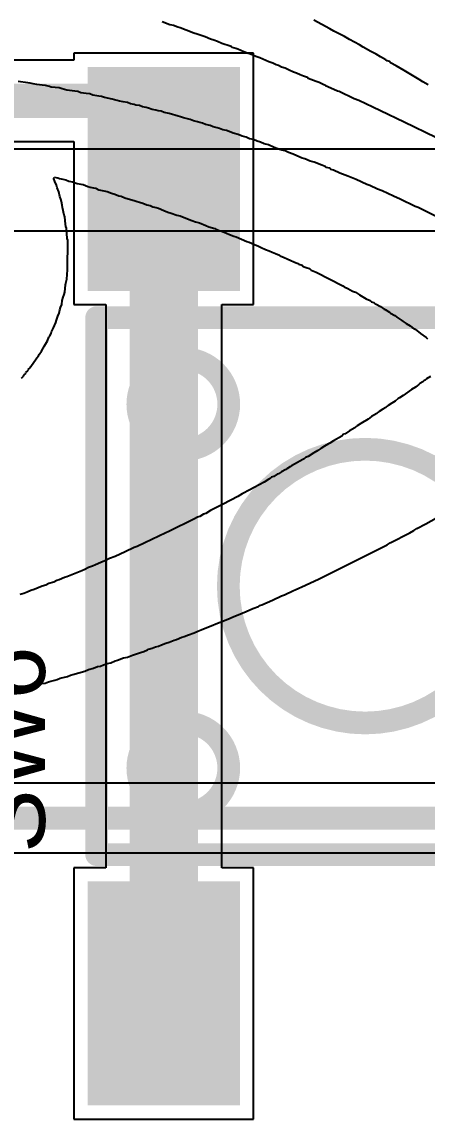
# Model space of a CAD drawing. Header units: inches. Extents: x 0 to 5359, y 0 to 5098.
# Drawn here: x 78.06 to 82.59, y 16.35 to 28.6 of the extents above; entities that cross this region are included whole.
import ezdxf

# ---------------------------------------------------------------- set-up
doc = ezdxf.new("R2010")
doc.units = ezdxf.units.IN
for name, color, linetype in [('Bottom Layer', 5, 'Continuous'), ('Bottom Overlay', 54, 'Continuous'), ('Layer 2', 76, 'Continuous'), ('Top Layer', 1, 'Continuous'), ('Top Overlay', 2, 'Continuous'), ('Top Paste', 8, 'Continuous'), ('Top Solder', 216, 'Continuous')]:
    doc.layers.add(name, color=color, linetype=linetype)
doc.styles.add('Arial', font='', dxfattribs={"height": 0.2})
doc.styles.get('Arial').set_extended_font_data('Arial')

# ---------------------------------------------------------------- blocks, each defined once
blk = doc.blocks.new('TS_1002S_12026C_80')
at = {"layer": 'Top Layer'}
for points in [[(-5.7, 3), (-3.4, 3), (-3.4, 1.5), (-5.7, 1.5)], [(3.4, 3), (5.7, 3), (5.7, 1.5), (3.4, 1.5)], [(-5.7, -1.5), (-3.4, -1.5), (-3.4, -3), (-5.7, -3)], [(3.4, -1.5), (5.7, -1.5), (5.7, -3), (3.4, -3)]]:
    blk.add_hatch(color=1, dxfattribs=at).paths.add_polyline_path(points)
at = {"layer": 'Top Paste'}
for points in [[(-5.7, 3), (-3.4, 3), (-3.4, 1.5), (-5.7, 1.5)], [(3.4, 3), (5.7, 3), (5.7, 1.5), (3.4, 1.5)], [(-5.7, -1.5), (-3.4, -1.5), (-3.4, -3), (-5.7, -3)], [(3.4, -1.5), (5.7, -1.5), (5.7, -3), (3.4, -3)]]:
    blk.add_hatch(color=8, dxfattribs=at).paths.add_polyline_path(points)
at = {"layer": 'Top Solder'}
for points in [[(-5.801, 3.102), (-3.298, 3.102), (-3.298, 1.398), (-5.801, 1.398)], [(3.298, 3.101), (5.801, 3.101), (5.801, 1.398), (3.298, 1.398)], [(-5.801, -1.398), (-3.298, -1.398), (-3.298, -3.102), (-5.801, -3.102)], [(3.298, -1.398), (5.801, -1.398), (5.801, -3.102), (3.298, -3.102)]]:
    blk.add_hatch(color=216, dxfattribs=at).paths.add_polyline_path(points)
at = {"layer": 'Top Overlay'}
for points in [[(3, 3, 0.254, 0.254, 0), (-3, 3, 0.254, 0.254, 0)], [(-3, -3, 0.254, 0.254, 0), (-3, 3, 0.254, 0.254, 0)], [(3, -3, 0.254, 0.254, 0), (3, 3, 0.254, 0.254, 0)], [(3, -3, 0.254, 0.254, 0), (-3, -3, 0.254, 0.254, 0)]]:
    blk.add_lwpolyline(points, format="xyseb", dxfattribs=at)
for points in [[(-3.063, 3, 0.127, 0.127, 1), (-2.936, 3, 0.127, 0.127, 1)], [(-3.063, 3, 0.127, 0.127, 1), (-2.936, 3, 0.127, 0.127, 1)], [(2.936, 3, 0.127, 0.127, 1), (3.063, 3, 0.127, 0.127, 1)], [(2.936, 3, 0.127, 0.127, 1), (3.063, 3, 0.127, 0.127, 1)], [(-1.522, 2.03, 0.254, 0.254, 1), (-2.538, 2.03, 0.254, 0.254, 1)], [(2.54, 2.032, 0.254, 0.254, 1), (1.524, 2.032, 0.254, 0.254, 1)], [(-2.601, 2.03, 0.127, 0.127, 1), (-2.474, 2.03, 0.127, 0.127, 1)], [(-1.585, 2.03, 0.127, 0.127, 1), (-1.458, 2.03, 0.127, 0.127, 1)], [(1.46, 2.032, 0.127, 0.127, 1), (1.587, 2.032, 0.127, 0.127, 1)], [(2.476, 2.032, 0.127, 0.127, 1), (2.603, 2.032, 0.127, 0.127, 1)], [(1.529, 0, 0.254, 0.254, 1), (-1.529, 0, 0.254, 0.254, 1)], [(-1.593, 0, 0.127, 0.127, 1), (-1.466, 0, 0.127, 0.127, 1)], [(1.466, 0, 0.127, 0.127, 1), (1.593, 0, 0.127, 0.127, 1)], [(-1.524, -2.032, 0.254, 0.254, 1), (-2.54, -2.032, 0.254, 0.254, 1)], [(2.54, -2.032, 0.254, 0.254, 1), (1.524, -2.032, 0.254, 0.254, 1)], [(-2.603, -2.032, 0.127, 0.127, 1), (-2.477, -2.032, 0.127, 0.127, 1)], [(-1.587, -2.032, 0.127, 0.127, 1), (-1.46, -2.032, 0.127, 0.127, 1)], [(1.46, -2.032, 0.127, 0.127, 1), (1.587, -2.032, 0.127, 0.127, 1)], [(2.476, -2.032, 0.127, 0.127, 1), (2.603, -2.032, 0.127, 0.127, 1)], [(-3.063, -3, 0.127, 0.127, 1), (-2.936, -3, 0.127, 0.127, 1)], [(-3.063, -3, 0.127, 0.127, 1), (-2.936, -3, 0.127, 0.127, 1)], [(2.936, -3, 0.127, 0.127, 1), (3.063, -3, 0.127, 0.127, 1)], [(2.936, -3, 0.127, 0.127, 1), (3.063, -3, 0.127, 0.127, 1)]]:
    blk.add_lwpolyline(points, format="xyseb", close=True, dxfattribs=at)

msp = doc.modelspace()

# ---------------------------------------------------------------- linework, layer by layer
at = {"layer": 'Bottom Layer'}
for p, q in [((85.88, 20.099), (45.253, 20.099)), ((45.253, 19.322), (85.868, 19.322))]:
    msp.add_line(p, q, dxfattribs=at)
msp.add_lwpolyline([(45.253, 19.71, 0.254, 0.254, 0), (86.263, 19.71, 0.254, 0.254, 0)], format="xyseb", dxfattribs=at)
at = {"layer": 'Bottom Overlay'}
for p, q in [((79.632, 28.609), (79.719, 28.576)), ((79.719, 28.576), (79.759, 28.569)), ((79.759, 28.569), (79.806, 28.549)), ((81.505, 28.529), (81.325, 28.623)), ((79.806, 28.549), (79.832, 28.543)), ((79.832, 28.543), (79.899, 28.516)), ((79.899, 28.516), (79.986, 28.483)), ((79.986, 28.483), (80.022, 28.473)), ((80.022, 28.473), (80.056, 28.459)), ((80.056, 28.459), (80.112, 28.443)), ((80.112, 28.443), (80.172, 28.416)), ((81.551, 28.503), (81.505, 28.529)), ((81.625, 28.463), (81.551, 28.503)), ((81.638, 28.456), (81.625, 28.463)), ((81.671, 28.443), (81.638, 28.456)), ((81.725, 28.409), (81.671, 28.443)), ((80.172, 28.416), (80.209, 28.406)), ((80.209, 28.406), (80.252, 28.389)), ((80.252, 28.389), (80.299, 28.369)), ((80.299, 28.369), (80.332, 28.356)), ((80.332, 28.356), (80.359, 28.349)), ((80.359, 28.349), (80.402, 28.333)), ((80.402, 28.333), (80.412, 28.323)), ((80.412, 28.323), (80.455, 28.313)), ((80.455, 28.313), (80.479, 28.303)), ((81.838, 28.349), (81.725, 28.409)), ((81.878, 28.323), (81.838, 28.349)), ((81.965, 28.276), (81.878, 28.323)), ((80.479, 28.303), (80.545, 28.276)), ((80.545, 28.276), (80.592, 28.256)), ((80.592, 28.256), (80.619, 28.249)), ((80.619, 28.249), (80.679, 28.223)), ((80.679, 28.223), (80.722, 28.206)), ((80.722, 28.206), (80.789, 28.179)), ((82.025, 28.243), (81.965, 28.276)), ((82.071, 28.216), (82.025, 28.243)), ((82.131, 28.183), (82.071, 28.216)), ((80.789, 28.179), (80.825, 28.163)), ((80.825, 28.163), (80.868, 28.146)), ((80.868, 28.146), (80.905, 28.129)), ((80.905, 28.129), (80.932, 28.123)), ((80.932, 28.123), (80.965, 28.103)), ((80.965, 28.103), (81.008, 28.093)), ((81.008, 28.093), (81.052, 28.069)), ((81.052, 28.069), (81.098, 28.049)), ((82.145, 28.169), (82.131, 28.183)), ((82.171, 28.163), (82.145, 28.169)), ((82.185, 28.149), (82.171, 28.163)), ((82.245, 28.116), (82.185, 28.149)), ((82.338, 28.063), (82.245, 28.116)), ((81.098, 28.049), (81.132, 28.036)), ((81.132, 28.036), (81.175, 28.019)), ((81.175, 28.019), (81.212, 28.003)), ((81.212, 28.003), (81.255, 27.986)), ((81.255, 27.986), (81.265, 27.976)), ((81.265, 27.976), (81.352, 27.943)), ((82.411, 28.016), (82.338, 28.063)), ((82.504, 27.963), (82.411, 28.016)), ((82.544, 27.936), (82.504, 27.963)), ((78.13, 27.926), (78.023, 27.94)), ((78.156, 27.92), (78.13, 27.926)), ((78.19, 27.913), (78.156, 27.92)), ((78.23, 27.906), (78.19, 27.913)), ((78.29, 27.9), (78.23, 27.906)), ((78.33, 27.893), (78.29, 27.9)), ((78.373, 27.883), (78.33, 27.893)), ((78.393, 27.876), (78.373, 27.883)), ((78.48, 27.87), (78.393, 27.876)), ((78.513, 27.856), (78.48, 27.87)), ((78.566, 27.843), (78.513, 27.856)), ((78.656, 27.833), (78.566, 27.843)), ((78.689, 27.826), (78.656, 27.833)), ((78.723, 27.813), (78.689, 27.826)), ((81.352, 27.943), (81.385, 27.93)), ((81.385, 27.93), (81.445, 27.903)), ((81.445, 27.903), (81.458, 27.896)), ((81.458, 27.896), (81.518, 27.87)), ((81.518, 27.87), (81.591, 27.836)), ((81.591, 27.836), (81.611, 27.83)), ((81.611, 27.83), (81.778, 27.75)), ((82.604, 27.903), (82.544, 27.936)), ((78.783, 27.806), (78.723, 27.813)), ((78.823, 27.8), (78.783, 27.806)), ((78.856, 27.786), (78.823, 27.8)), ((78.926, 27.776), (78.856, 27.786)), ((78.953, 27.77), (78.926, 27.776)), ((78.989, 27.76), (78.953, 27.77)), ((79.073, 27.743), (78.989, 27.76)), ((79.099, 27.736), (79.073, 27.743)), ((79.129, 27.726), (79.099, 27.736)), ((79.156, 27.72), (79.129, 27.726)), ((79.196, 27.713), (79.156, 27.72)), ((79.246, 27.703), (79.196, 27.713)), ((79.279, 27.69), (79.246, 27.703)), ((81.778, 27.75), (81.831, 27.73)), ((81.831, 27.73), (81.985, 27.656)), ((79.319, 27.683), (79.279, 27.69)), ((79.339, 27.676), (79.319, 27.683)), ((79.379, 27.67), (79.339, 27.676)), ((79.412, 27.656), (79.379, 27.67)), ((79.452, 27.65), (79.412, 27.656)), ((79.479, 27.643), (79.452, 27.65)), ((79.522, 27.626), (79.479, 27.643)), ((79.562, 27.62), (79.522, 27.626)), ((79.589, 27.613), (79.562, 27.62)), ((79.622, 27.606), (79.589, 27.613)), ((79.656, 27.593), (79.622, 27.606)), ((79.712, 27.583), (79.656, 27.593)), ((79.746, 27.57), (79.712, 27.583)), ((81.985, 27.656), (82.071, 27.616)), ((82.071, 27.616), (82.338, 27.49)), ((79.772, 27.563), (79.746, 27.57)), ((79.809, 27.553), (79.772, 27.563)), ((79.836, 27.546), (79.809, 27.553)), ((79.869, 27.533), (79.836, 27.546)), ((79.946, 27.516), (79.869, 27.533)), ((79.982, 27.5), (79.946, 27.516)), ((80.026, 27.49), (79.982, 27.5)), ((80.052, 27.483), (80.026, 27.49)), ((80.082, 27.473), (80.052, 27.483)), ((80.115, 27.46), (80.082, 27.473)), ((80.169, 27.446), (80.115, 27.46)), ((82.338, 27.49), (82.691, 27.316)), ((80.202, 27.433), (80.169, 27.446)), ((80.245, 27.423), (80.202, 27.433)), ((80.272, 27.416), (80.245, 27.423)), ((80.309, 27.4), (80.272, 27.416)), ((80.352, 27.39), (80.309, 27.4)), ((80.382, 27.38), (80.352, 27.39)), ((80.425, 27.363), (80.382, 27.38)), ((80.482, 27.346), (80.425, 27.363)), ((80.525, 27.33), (80.482, 27.346)), ((80.572, 27.316), (80.525, 27.33)), ((80.609, 27.3), (80.572, 27.316)), ((80.652, 27.29), (80.609, 27.3)), ((80.695, 27.273), (80.652, 27.29)), ((80.729, 27.26), (80.695, 27.273)), ((80.772, 27.243), (80.729, 27.26)), ((80.819, 27.23), (80.772, 27.243)), ((80.885, 27.203), (80.819, 27.23)), ((80.942, 27.18), (80.885, 27.203)), ((80.968, 27.173), (80.942, 27.18)), ((81.005, 27.163), (80.968, 27.173)), ((81.042, 27.147), (81.005, 27.163)), ((81.095, 27.127), (81.042, 27.147)), ((81.138, 27.11), (81.095, 27.127)), ((81.198, 27.083), (81.138, 27.11)), ((81.225, 27.077), (81.198, 27.083)), ((81.285, 27.05), (81.225, 27.077)), ((81.332, 27.037), (81.285, 27.05)), ((81.418, 27.003), (81.332, 27.037)), ((81.452, 26.99), (81.418, 27.003)), ((81.462, 26.98), (81.452, 26.99)), ((81.505, 26.97), (81.462, 26.98)), ((81.518, 26.957), (81.505, 26.97)), ((78.423, 26.853), (78.426, 26.87)), ((78.433, 26.823), (78.423, 26.853)), ((78.426, 26.87), (78.466, 26.863)), ((78.466, 26.863), (78.486, 26.857)), ((78.486, 26.857), (78.523, 26.847)), ((78.523, 26.847), (78.556, 26.84)), ((81.545, 26.95), (81.518, 26.957)), ((81.618, 26.917), (81.545, 26.95)), ((81.705, 26.883), (81.618, 26.917)), ((81.798, 26.843), (81.705, 26.883)), ((81.918, 26.79), (81.798, 26.843)), ((78.45, 26.78), (78.433, 26.823)), ((78.46, 26.75), (78.45, 26.78)), ((78.476, 26.707), (78.46, 26.75)), ((78.556, 26.84), (78.59, 26.827)), ((78.59, 26.827), (78.63, 26.82)), ((78.63, 26.82), (78.683, 26.8)), ((78.683, 26.8), (78.723, 26.793)), ((78.723, 26.793), (78.749, 26.787)), ((78.749, 26.787), (78.803, 26.767)), ((78.803, 26.767), (78.829, 26.76)), ((78.829, 26.76), (78.863, 26.753)), ((78.863, 26.753), (78.889, 26.747)), ((78.889, 26.747), (78.926, 26.73)), ((78.926, 26.73), (78.979, 26.717)), ((81.951, 26.777), (81.918, 26.79)), ((82.038, 26.737), (81.951, 26.777)), ((82.091, 26.717), (82.038, 26.737)), ((78.49, 26.653), (78.476, 26.707)), ((78.5, 26.623), (78.49, 26.653)), ((78.506, 26.597), (78.5, 26.623)), ((78.513, 26.557), (78.506, 26.597)), ((78.979, 26.717), (79.019, 26.71)), ((79.019, 26.71), (79.066, 26.69)), ((79.066, 26.69), (79.103, 26.68)), ((79.103, 26.68), (79.146, 26.663)), ((79.146, 26.663), (79.173, 26.657)), ((79.173, 26.657), (79.216, 26.64)), ((79.216, 26.64), (79.253, 26.63)), ((79.253, 26.63), (79.319, 26.61)), ((79.319, 26.61), (79.353, 26.597)), ((79.353, 26.597), (79.379, 26.59)), ((82.218, 26.657), (82.091, 26.717)), ((82.291, 26.623), (82.218, 26.657)), ((82.458, 26.544), (82.291, 26.623)), ((78.52, 26.53), (78.513, 26.557)), ((78.536, 26.447), (78.52, 26.53)), ((79.379, 26.59), (79.416, 26.58)), ((79.416, 26.58), (79.459, 26.563)), ((79.459, 26.563), (79.496, 26.553)), ((79.496, 26.553), (79.529, 26.54)), ((79.529, 26.54), (79.566, 26.53)), ((79.566, 26.53), (79.592, 26.524)), ((79.592, 26.524), (79.652, 26.497)), ((79.652, 26.497), (79.696, 26.48)), ((79.696, 26.48), (79.732, 26.47)), ((82.491, 26.53), (82.458, 26.544)), ((82.911, 26.324), (82.491, 26.53)), ((78.543, 26.427), (78.536, 26.447)), ((78.55, 26.347), (78.543, 26.427)), ((79.732, 26.47), (79.796, 26.447)), ((79.796, 26.447), (79.832, 26.437)), ((79.832, 26.437), (79.896, 26.414)), ((79.896, 26.414), (79.962, 26.387)), ((79.962, 26.387), (80.006, 26.37)), ((80.006, 26.37), (80.049, 26.36)), ((80.049, 26.36), (80.119, 26.33)), ((78.556, 26.32), (78.55, 26.347)), ((78.563, 26.3), (78.556, 26.32)), ((78.57, 26.187), (78.563, 26.3)), ((80.119, 26.33), (80.152, 26.317)), ((80.152, 26.317), (80.219, 26.297)), ((80.219, 26.297), (80.232, 26.29)), ((80.232, 26.29), (80.279, 26.27)), ((80.279, 26.27), (80.305, 26.264)), ((80.305, 26.264), (80.352, 26.244)), ((80.352, 26.244), (80.385, 26.23)), ((80.385, 26.23), (80.432, 26.21)), ((78.576, 26.167), (78.57, 26.187)), ((78.573, 25.837), (78.576, 26.167)), ((80.432, 26.21), (80.459, 26.204)), ((80.459, 26.204), (80.579, 26.15)), ((80.579, 26.15), (80.605, 26.144)), ((80.605, 26.144), (80.665, 26.117)), ((80.665, 26.117), (80.709, 26.1)), ((80.709, 26.1), (80.739, 26.084)), ((80.739, 26.084), (80.785, 26.064)), ((80.785, 26.064), (80.828, 26.047)), ((80.828, 26.047), (80.862, 26.034)), ((80.862, 26.034), (80.898, 26.017)), ((80.898, 26.017), (80.942, 26)), ((80.942, 26), (80.952, 25.99)), ((80.952, 25.99), (80.995, 25.974)), ((80.995, 25.974), (81.028, 25.96)), ((81.028, 25.96), (81.068, 25.94)), ((81.068, 25.94), (81.105, 25.924)), ((81.105, 25.924), (81.148, 25.907)), ((81.148, 25.907), (81.158, 25.897)), ((81.158, 25.897), (81.195, 25.887)), ((81.195, 25.887), (81.205, 25.877)), ((81.205, 25.877), (81.218, 25.87)), ((81.218, 25.87), (81.252, 25.857)), ((78.566, 25.731), (78.573, 25.837)), ((81.252, 25.857), (81.278, 25.85)), ((81.278, 25.85), (81.298, 25.83)), ((81.298, 25.83), (81.352, 25.811)), ((81.352, 25.811), (81.651, 25.657)), ((78.543, 25.587), (78.55, 25.667)), ((78.55, 25.667), (78.556, 25.687)), ((78.556, 25.687), (78.566, 25.731)), ((81.651, 25.657), (81.665, 25.644)), ((81.665, 25.644), (81.708, 25.627)), ((81.708, 25.627), (81.758, 25.597)), ((78.51, 25.447), (78.516, 25.494)), ((78.516, 25.494), (78.526, 25.531)), ((78.526, 25.531), (78.536, 25.561)), ((78.536, 25.561), (78.543, 25.587)), ((81.758, 25.597), (81.791, 25.584)), ((81.791, 25.584), (81.838, 25.557)), ((81.838, 25.557), (81.911, 25.511)), ((81.911, 25.511), (81.955, 25.494)), ((81.955, 25.494), (81.971, 25.477)), ((78.48, 25.351), (78.49, 25.387)), ((78.49, 25.387), (78.496, 25.414)), ((78.496, 25.414), (78.51, 25.447)), ((81.971, 25.477), (81.998, 25.471)), ((81.998, 25.471), (82.011, 25.457)), ((82.011, 25.457), (82.025, 25.451)), ((82.025, 25.451), (82.071, 25.424)), ((82.071, 25.424), (82.111, 25.397)), ((82.111, 25.397), (82.125, 25.391)), ((82.125, 25.391), (82.171, 25.364)), ((78.443, 25.247), (78.45, 25.274)), ((78.45, 25.274), (78.466, 25.317)), ((78.466, 25.317), (78.48, 25.351)), ((82.171, 25.364), (82.185, 25.351)), ((82.185, 25.351), (82.231, 25.324)), ((82.231, 25.324), (82.251, 25.311)), ((82.251, 25.311), (82.255, 25.307)), ((82.255, 25.307), (82.311, 25.271)), ((82.311, 25.271), (82.324, 25.257)), ((82.324, 25.257), (82.358, 25.237)), ((78.376, 25.094), (78.39, 25.127)), ((78.39, 25.127), (78.396, 25.141)), ((78.396, 25.141), (78.416, 25.187)), ((78.416, 25.187), (78.443, 25.247)), ((82.358, 25.237), (82.404, 25.211)), ((82.404, 25.211), (82.424, 25.191)), ((82.424, 25.191), (82.458, 25.171)), ((82.458, 25.171), (82.518, 25.124)), ((78.316, 24.988), (78.35, 25.041)), ((78.35, 25.041), (78.366, 25.084)), ((78.366, 25.084), (78.376, 25.094)), ((82.518, 25.124), (82.581, 25.081)), ((82.581, 25.081), (82.598, 25.064)), ((78.25, 24.874), (78.256, 24.888)), ((78.256, 24.888), (78.283, 24.928)), ((78.283, 24.928), (78.316, 24.988)), ((78.163, 24.754), (78.223, 24.841)), ((78.223, 24.841), (78.23, 24.854)), ((78.23, 24.854), (78.25, 24.874)), ((78.06, 24.624), (78.083, 24.648)), ((78.083, 24.648), (78.09, 24.661)), ((78.09, 24.661), (78.103, 24.674)), ((78.103, 24.674), (78.11, 24.688)), ((78.11, 24.688), (78.13, 24.708)), ((78.13, 24.708), (78.136, 24.721)), ((78.136, 24.721), (78.156, 24.741)), ((78.156, 24.741), (78.163, 24.754)), ((82.631, 24.644), (82.584, 24.618)), ((82.464, 24.524), (82.418, 24.498)), ((82.484, 24.544), (82.464, 24.524)), ((82.498, 24.551), (82.484, 24.544)), ((82.511, 24.564), (82.498, 24.551)), ((82.544, 24.584), (82.511, 24.564)), ((82.558, 24.598), (82.544, 24.584)), ((82.571, 24.604), (82.558, 24.598)), ((82.584, 24.618), (82.571, 24.604)), ((82.271, 24.398), (82.235, 24.368)), ((82.284, 24.404), (82.271, 24.398)), ((82.324, 24.431), (82.284, 24.404)), ((82.418, 24.498), (82.324, 24.431)), ((82.098, 24.278), (82.058, 24.251)), ((82.131, 24.298), (82.098, 24.278)), ((82.145, 24.311), (82.131, 24.298)), ((82.158, 24.318), (82.145, 24.311)), ((82.198, 24.345), (82.158, 24.318)), ((82.235, 24.368), (82.198, 24.345)), ((81.935, 24.168), (81.851, 24.118)), ((81.971, 24.198), (81.935, 24.168)), ((82.031, 24.231), (81.971, 24.198)), ((82.045, 24.245), (82.031, 24.231)), ((82.058, 24.251), (82.045, 24.245)), ((81.725, 24.038), (81.678, 24.005)), ((81.785, 24.071), (81.725, 24.038)), ((81.798, 24.085), (81.785, 24.071)), ((81.811, 24.091), (81.798, 24.085)), ((81.851, 24.118), (81.811, 24.091)), ((81.545, 23.925), (81.505, 23.898)), ((81.638, 23.978), (81.545, 23.925)), ((81.658, 23.998), (81.638, 23.978)), ((81.678, 24.005), (81.658, 23.998)), ((81.325, 23.791), (81.265, 23.751)), ((81.372, 23.818), (81.325, 23.791)), ((81.405, 23.838), (81.372, 23.818)), ((81.445, 23.865), (81.405, 23.838)), ((81.492, 23.891), (81.445, 23.865)), ((81.505, 23.898), (81.492, 23.891)), ((81.112, 23.665), (81.078, 23.645)), ((81.205, 23.718), (81.112, 23.665)), ((81.218, 23.725), (81.205, 23.718)), ((81.232, 23.738), (81.218, 23.725)), ((81.265, 23.751), (81.232, 23.738)), ((80.918, 23.552), (80.878, 23.525)), ((80.932, 23.558), (80.918, 23.552)), ((80.965, 23.578), (80.932, 23.558)), ((81.012, 23.605), (80.965, 23.578)), ((81.025, 23.612), (81.012, 23.605)), ((81.065, 23.638), (81.025, 23.612)), ((81.078, 23.645), (81.065, 23.638)), ((80.772, 23.465), (80.659, 23.405)), ((80.825, 23.498), (80.772, 23.465)), ((80.838, 23.505), (80.825, 23.498)), ((80.852, 23.518), (80.838, 23.505)), ((80.878, 23.525), (80.852, 23.518)), ((80.479, 23.305), (80.312, 23.218)), ((80.525, 23.332), (80.479, 23.305)), ((80.612, 23.378), (80.525, 23.332)), ((80.659, 23.405), (80.612, 23.378)), ((80.312, 23.218), (80.172, 23.145)), ((79.992, 23.052), (79.706, 22.912)), ((80.026, 23.072), (79.992, 23.052)), ((80.052, 23.078), (80.026, 23.072)), ((80.092, 23.105), (80.052, 23.078)), ((80.119, 23.112), (80.092, 23.105)), ((80.172, 23.145), (80.119, 23.112)), ((82.578, 22.998), (82.698, 23.065)), ((82.398, 22.899), (82.444, 22.925)), ((82.444, 22.925), (82.478, 22.945)), ((82.478, 22.945), (82.578, 22.998)), ((79.672, 22.899), (79.439, 22.785)), ((79.706, 22.912), (79.672, 22.899)), ((82.178, 22.785), (82.398, 22.899)), ((79.219, 22.685), (79.106, 22.632)), ((79.319, 22.732), (79.219, 22.685)), ((79.353, 22.745), (79.319, 22.732)), ((79.439, 22.785), (79.353, 22.745)), ((81.445, 22.412), (82.145, 22.765)), ((82.145, 22.765), (82.178, 22.785)), ((78.946, 22.565), (78.886, 22.539)), ((78.993, 22.585), (78.946, 22.565)), ((79.043, 22.609), (78.993, 22.585)), ((79.106, 22.632), (79.043, 22.609)), ((78.733, 22.472), (78.603, 22.422)), ((78.769, 22.489), (78.733, 22.472)), ((78.809, 22.509), (78.769, 22.489)), ((78.853, 22.525), (78.809, 22.509)), ((78.886, 22.539), (78.853, 22.525)), ((78.333, 22.312), (78.29, 22.302)), ((78.366, 22.332), (78.333, 22.312)), ((78.42, 22.345), (78.366, 22.332)), ((78.453, 22.365), (78.42, 22.345)), ((78.48, 22.372), (78.453, 22.365)), ((78.54, 22.399), (78.48, 22.372)), ((78.566, 22.405), (78.54, 22.399)), ((78.603, 22.422), (78.566, 22.405)), ((81.118, 22.259), (81.232, 22.312)), ((81.232, 22.312), (81.385, 22.385)), ((81.385, 22.385), (81.445, 22.412)), ((78.086, 22.219), (78.043, 22.209)), ((78.123, 22.235), (78.086, 22.219)), ((78.166, 22.252), (78.123, 22.235)), ((78.2, 22.265), (78.166, 22.252)), ((78.29, 22.302), (78.2, 22.265)), ((80.865, 22.146), (80.965, 22.192)), ((80.965, 22.192), (80.998, 22.206)), ((80.998, 22.206), (81.098, 22.252)), ((81.098, 22.252), (81.118, 22.259)), ((80.645, 22.052), (80.709, 22.076)), ((80.709, 22.076), (80.719, 22.086)), ((80.719, 22.086), (80.745, 22.092)), ((80.745, 22.092), (80.865, 22.146)), ((80.365, 21.932), (80.425, 21.959)), ((80.425, 21.959), (80.525, 21.999)), ((80.525, 21.999), (80.572, 22.019)), ((80.572, 22.019), (80.645, 22.052)), ((80.066, 21.812), (80.112, 21.832)), ((80.112, 21.832), (80.199, 21.866)), ((80.199, 21.866), (80.232, 21.879)), ((80.232, 21.879), (80.279, 21.899)), ((80.279, 21.899), (80.365, 21.932)), ((79.709, 21.676), (79.766, 21.699)), ((79.766, 21.699), (79.792, 21.706)), ((79.792, 21.706), (79.852, 21.732)), ((79.852, 21.732), (79.879, 21.739)), ((79.879, 21.739), (79.926, 21.759)), ((79.926, 21.759), (79.989, 21.782)), ((79.989, 21.782), (80.032, 21.799)), ((80.032, 21.799), (80.066, 21.812)), ((79.389, 21.562), (79.426, 21.572)), ((79.426, 21.572), (79.469, 21.589)), ((79.469, 21.589), (79.479, 21.599)), ((79.479, 21.599), (79.522, 21.609)), ((79.522, 21.609), (79.556, 21.622)), ((79.556, 21.622), (79.592, 21.632)), ((79.592, 21.632), (79.626, 21.646)), ((79.626, 21.646), (79.672, 21.666)), ((79.672, 21.666), (79.709, 21.676)), ((79.059, 21.446), (79.106, 21.466)), ((79.106, 21.466), (79.133, 21.473)), ((79.133, 21.473), (79.199, 21.499)), ((79.199, 21.499), (79.243, 21.509)), ((79.243, 21.509), (79.299, 21.532)), ((79.299, 21.532), (79.346, 21.546)), ((79.346, 21.546), (79.389, 21.562)), ((78.633, 21.313), (78.766, 21.353)), ((78.766, 21.353), (78.809, 21.369)), ((78.809, 21.369), (78.866, 21.386)), ((78.866, 21.386), (78.909, 21.403)), ((78.909, 21.403), (78.943, 21.409)), ((78.943, 21.409), (78.976, 21.423)), ((78.976, 21.423), (79.019, 21.439)), ((79.019, 21.439), (79.059, 21.446)), ((78.226, 21.193), (78.273, 21.213)), ((78.273, 21.213), (78.326, 21.219)), ((78.326, 21.219), (78.36, 21.233)), ((78.36, 21.233), (78.386, 21.239)), ((78.386, 21.239), (78.433, 21.253)), ((78.433, 21.253), (78.46, 21.259)), ((78.46, 21.259), (78.493, 21.273)), ((78.493, 21.273), (78.573, 21.293)), ((78.573, 21.293), (78.606, 21.306)), ((78.606, 21.306), (78.633, 21.313)), ((78.02, 21.133), (78.066, 21.153)), ((78.066, 21.153), (78.123, 21.163)), ((78.123, 21.163), (78.153, 21.173)), ((78.153, 21.173), (78.18, 21.179)), ((78.18, 21.179), (78.226, 21.193))]:
    msp.add_line(p, q, dxfattribs=at)
at = {"layer": 'Layer 2'}
for p, q in [((88.017, 27.184), (44.958, 27.184)), ((27.639, 26.27), (88.628, 26.27))]:
    msp.add_line(p, q, dxfattribs=at)
at = {"layer": 'Top Layer'}
for p, q in [((80.654, 28.256), (78.646, 28.256)), ((78.646, 28.256), (78.646, 28.176)), ((80.654, 25.448), (80.654, 28.256)), ((78.646, 28.176), (77.971, 28.176)), ((77.971, 27.27), (78.646, 27.27)), ((78.646, 27.27), (78.646, 25.448)), ((78.646, 25.448), (79.002, 25.448)), ((79.002, 25.448), (79.002, 19.156)), ((80.297, 19.156), (80.297, 25.448)), ((80.297, 25.448), (80.654, 25.448)), ((79.002, 19.156), (78.646, 19.156)), ((78.646, 19.156), (78.646, 16.348)), ((80.654, 19.156), (80.297, 19.156)), ((80.654, 16.348), (80.654, 19.156)), ((78.646, 16.348), (80.654, 16.348))]:
    msp.add_line(p, q, dxfattribs=at)
for points in [[(77.4, 27.723, 0.381, 0.381, 0), (79.027, 27.723, 0.381, 0.381, 0)], [(79.027, 27.723, 0.381, 0.381, 0), (79.65, 27.1, 0.381, 0.381, 0)], [(79.65, 17.752, 0.762, 0.762, 0), (79.65, 26.852, 0.762, 0.762, 0)], [(79.65, 26.852, 0.381, 0.381, 0), (79.65, 27.1, 0.381, 0.381, 0)]]:
    msp.add_lwpolyline(points, format="xyseb", dxfattribs=at)
for points in [[(78.932, 27.723, 0.191, 0.191, 1), (79.122, 27.723, 0.191, 0.191, 1)], [(78.932, 27.723, 0.191, 0.191, 1), (79.122, 27.723, 0.191, 0.191, 1)], [(79.459, 26.852, 0.381, 0.381, 1), (79.84, 26.852, 0.381, 0.381, 1)], [(79.555, 27.1, 0.191, 0.191, 1), (79.745, 27.1, 0.191, 0.191, 1)], [(79.555, 27.1, 0.191, 0.191, 1), (79.745, 27.1, 0.191, 0.191, 1)], [(79.555, 26.852, 0.191, 0.191, 1), (79.745, 26.852, 0.191, 0.191, 1)], [(79.459, 17.752, 0.381, 0.381, 1), (79.84, 17.752, 0.381, 0.381, 1)]]:
    msp.add_lwpolyline(points, format="xyseb", close=True, dxfattribs=at)

# ---------------------------------------------------------------- block references
at = {"rotation": 270}
msp.add_blockref('TS_1002S_12026C_80', (81.9, 22.302), dxfattribs=at)

# ---------------------------------------------------------------- texts
at = {"layer": 'Top Overlay', "style": 'Arial'}
msp.add_text('SW6', height=0.762, rotation=90, dxfattribs=at).set_placement((78.322, 19.321))

doc.saveas('drawing.dxf')
